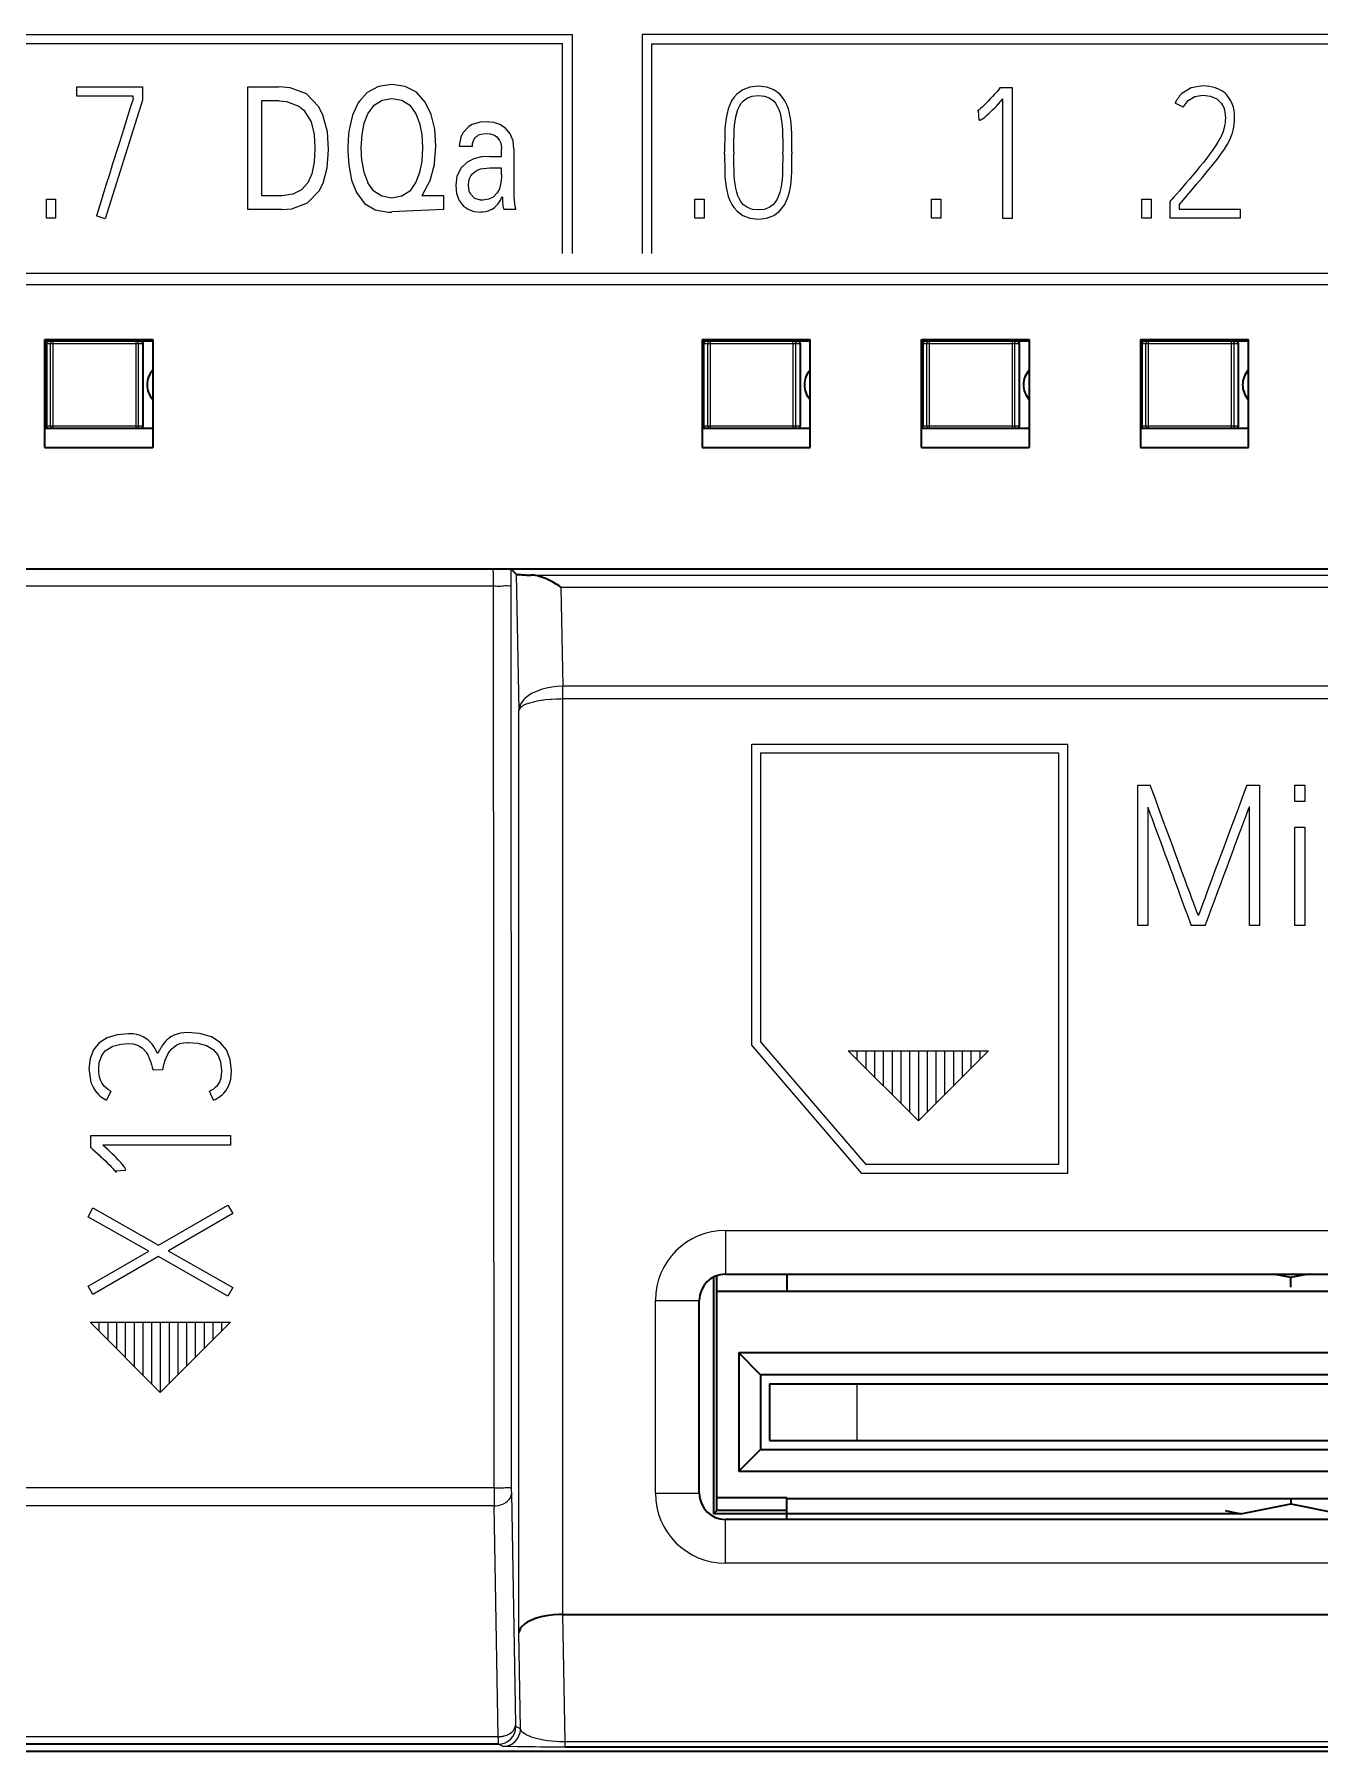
# Model space of a CAD drawing. Header units: millimetres. Extents: x -159 to 71007, y -220 to 29306.
# Drawn here: x 69094.6 to 69153, y 27949.7 to 28027.7 of the extents above; entities that cross this region are included whole.
import ezdxf

# ---------------------------------------------------------------- set-up
doc = ezdxf.new("R2010")
doc.units = ezdxf.units.MM
doc.layers.add('Layer 1', color=7, linetype='Continuous')

msp = doc.modelspace()

# ---------------------------------------------------------------- linework, layer by layer
at = {"layer": 'Layer 1', "color": 7, "lineweight": 9}
for points in [[(69022.74, 28027.716), (69119.03, 28027.716)], [(69118.592, 28027.28), (69023.178, 28027.28)], [(69118.592, 28017.769), (69118.592, 28027.278)], [(69119.03, 28027.716), (69119.03, 28017.769)], [(69177.917, 28027.716), (69122.212, 28027.716)], [(69122.212, 28027.716), (69122.212, 28017.769)], [(69122.65, 28027.28), (69177.479, 28027.28)], [(69122.65, 28017.769), (69122.65, 28027.278)], [(69127.186, 27981.813), (69127.186, 27995.488)], [(69127.186, 27995.487), (69141.511, 27995.487)], [(69141.511, 27995.487), (69141.511, 27975.99)], [(69127.584, 27995.091), (69141.113, 27995.091)], [(69127.584, 27995.091), (69127.584, 27981.961)], [(69141.113, 27995.091), (69141.113, 27976.391)], [(69132.176, 27975.991), (69127.186, 27981.813)], [(69127.584, 27981.96), (69132.359, 27976.389)], [(69131.562, 27981.562), (69137.93, 27981.562)], [(69134.746, 27978.379), (69131.562, 27981.562)], [(69131.961, 27981.562), (69131.961, 27981.165)], [(69132.359, 27981.562), (69132.359, 27980.765)], [(69132.756, 27981.562), (69132.756, 27980.368)], [(69133.154, 27981.562), (69133.154, 27979.97)], [(69133.553, 27981.562), (69133.553, 27979.572)], [(69133.951, 27981.562), (69133.951, 27979.175)], [(69134.348, 27981.562), (69134.348, 27978.776)], [(69134.746, 27981.562), (69134.746, 27978.379)], [(69137.93, 27981.562), (69134.746, 27978.379)], [(69135.145, 27981.562), (69135.145, 27978.776)], [(69135.541, 27981.562), (69135.541, 27979.175)], [(69135.94, 27981.562), (69135.94, 27979.572)], [(69136.337, 27981.562), (69136.337, 27979.97)], [(69136.737, 27981.562), (69136.737, 27980.368)], [(69137.133, 27981.562), (69137.133, 27980.765)], [(69137.532, 27981.562), (69137.532, 27981.165)], [(69141.511, 27975.991), (69132.176, 27975.991)], [(69141.113, 27976.389), (69132.359, 27976.389)], [(69097.145, 27969.227), (69103.51, 27969.227)], [(69100.329, 27966.044), (69097.145, 27969.227)], [(69097.544, 27969.227), (69097.544, 27968.83)], [(69097.942, 27969.227), (69097.942, 27968.432)], [(69098.339, 27969.227), (69098.339, 27968.033)], [(69098.737, 27969.227), (69098.737, 27967.635)], [(69099.136, 27969.227), (69099.136, 27967.238)], [(69099.532, 27969.227), (69099.532, 27966.84)], [(69099.931, 27969.227), (69099.931, 27966.441)], [(69100.329, 27969.227), (69100.329, 27966.044)], [(69103.512, 27969.227), (69100.33, 27966.044)], [(69100.728, 27969.227), (69100.728, 27966.441)], [(69101.124, 27969.227), (69101.124, 27966.84)], [(69101.523, 27969.227), (69101.523, 27967.238)], [(69101.92, 27969.227), (69101.92, 27967.635)], [(69102.318, 27969.227), (69102.318, 27968.033)], [(69102.715, 27969.227), (69102.715, 27968.432)], [(69103.114, 27969.227), (69103.114, 27968.83)]]:
    msp.add_lwpolyline(points, dxfattribs=at)
at = {"layer": 'Layer 1', "color": 7, "lineweight": 18}
for points in [[(69096.539, 28025.337), (69099.519, 28025.337)], [(69096.539, 28024.915), (69096.539, 28025.337)], [(69099.105, 28024.915), (69096.54, 28024.915)], [(69099.105, 28024.8), (69099.105, 28024.915)], [(69099.519, 28025.337), (69099.519, 28024.733)], [(69104.307, 28025.329), (69105.719, 28025.329)], [(69104.307, 28019.759), (69104.307, 28025.329)], [(69105.84, 28019.759), (69106.297, 28019.794), (69107.019, 28020.059), (69107.549, 28020.617), (69107.726, 28020.961), (69107.912, 28021.66), (69107.963, 28022.466), (69107.963, 28022.479), (69107.915, 28023.284), (69107.713, 28024.059), (69107.512, 28024.445), (69106.965, 28025.014), (69106.224, 28025.29), (69105.72, 28025.333)], [(69112.244, 28020.458), (69112.576, 28021.074), (69112.775, 28021.8), (69112.783, 28021.848), (69112.842, 28022.634), (69112.788, 28023.416), (69112.627, 28024.083), (69112.357, 28024.635), (69111.956, 28025.083), (69111.453, 28025.353), (69110.844, 28025.442), (69110.229, 28025.349), (69109.723, 28025.073), (69109.37, 28024.686)], [(69129.004, 28022.383), (69129.002, 28022.664), (69128.998, 28022.936), (69128.996, 28023.197), (69128.985, 28023.448), (69128.967, 28023.687), (69128.938, 28023.913), (69128.898, 28024.126), (69128.844, 28024.329), (69128.776, 28024.517), (69128.692, 28024.693), (69128.586, 28024.852), (69128.458, 28024.998), (69128.187, 28025.2), (69127.862, 28025.322), (69127.481, 28025.363), (69127.101, 28025.322), (69126.775, 28025.2), (69126.504, 28024.998), (69126.376, 28024.852), (69126.27, 28024.693), (69126.186, 28024.517), (69126.118, 28024.329), (69126.063, 28024.126), (69126.02, 28023.913), (69125.99, 28023.687), (69125.968, 28023.448), (69125.958, 28023.197), (69125.953, 28022.936), (69125.952, 28022.664), (69125.95, 28022.383)], [(69126.371, 28022.383), (69126.373, 28022.643), (69126.376, 28022.89), (69126.381, 28023.128), (69126.39, 28023.353), (69126.405, 28023.569), (69126.427, 28023.773), (69126.457, 28023.963), (69126.499, 28024.14), (69126.552, 28024.302), (69126.619, 28024.45), (69126.703, 28024.583), (69126.804, 28024.701), (69126.983, 28024.834), (69127.208, 28024.915), (69127.483, 28024.942), (69127.754, 28024.915), (69127.98, 28024.834), (69128.164, 28024.701), (69128.261, 28024.583), (69128.343, 28024.45), (69128.411, 28024.302), (69128.467, 28024.14), (69128.508, 28023.963), (69128.539, 28023.773), (69128.561, 28023.569), (69128.576, 28023.353), (69128.584, 28023.128), (69128.589, 28022.89), (69128.593, 28022.643), (69128.593, 28022.383)], [(69138.423, 28025.23), (69138.416, 28025.223), (69138.322, 28025.119), (69138.315, 28025.112), (69138.219, 28025.007), (69138.211, 28024.999), (69138.115, 28024.895), (69138.108, 28024.888), (69138.012, 28024.785), (69138.01, 28024.784), (69137.912, 28024.681), (69137.82, 28024.583), (69137.732, 28024.494), (69137.65, 28024.414), (69137.575, 28024.346), (69137.512, 28024.29), (69137.463, 28024.251), (69137.429, 28024.228)], [(69138.423, 28025.23), (69138.48, 28025.296)], [(69138.48, 28025.296), (69139.002, 28025.296)], [(69139.002, 28025.296), (69139.002, 28019.351)], [(69146.606, 28024.911), (69146.582, 28024.883), (69146.559, 28024.852), (69146.535, 28024.822), (69146.513, 28024.791), (69146.491, 28024.758), (69146.471, 28024.726), (69146.452, 28024.694), (69146.434, 28024.66), (69146.417, 28024.627), (69146.4, 28024.593)], [(69146.589, 28019.974), (69146.858, 28020.291), (69147.121, 28020.601), (69147.38, 28020.906), (69147.63, 28021.201), (69147.866, 28021.486), (69148.088, 28021.76), (69148.292, 28022.021), (69148.476, 28022.27), (69148.639, 28022.506), (69148.777, 28022.727), (69148.886, 28022.932), (69148.966, 28023.122), (69149.007, 28023.242), (69149.041, 28023.37), (69149.07, 28023.505), (69149.09, 28023.643), (69149.102, 28023.783), (69149.105, 28023.926), (69149.099, 28024.086), (69149.08, 28024.244), (69149.048, 28024.403), (69149.001, 28024.556), (69148.933, 28024.701), (69148.849, 28024.837), (69148.8, 28024.9), (69148.746, 28024.962), (69148.684, 28025.026), (69148.612, 28025.087), (69148.531, 28025.144), (69148.439, 28025.196), (69148.337, 28025.244), (69148.225, 28025.285), (69148.101, 28025.322), (69147.968, 28025.349), (69147.824, 28025.366), (69147.663, 28025.371), (69147.133, 28025.287), (69146.71, 28025.031), (69146.602, 28024.921)], [(69146.772, 28024.403), (69146.777, 28024.413), (69146.997, 28024.706), (69147.295, 28024.888), (69147.305, 28024.891), (69147.665, 28024.948), (69148.016, 28024.91), (69148.295, 28024.792), (69148.502, 28024.593), (69148.561, 28024.495), (69148.609, 28024.392), (69148.642, 28024.283), (69148.665, 28024.169), (69148.679, 28024.051), (69148.684, 28023.931), (69148.681, 28023.81), (69148.669, 28023.692), (69148.65, 28023.576), (69148.627, 28023.463), (69148.6, 28023.358), (69148.568, 28023.261), (69148.514, 28023.128), (69148.479, 28023.054)], [(69099.105, 28024.8), (69099.092, 28024.765), (69099.065, 28024.682), (69099.023, 28024.553), (69098.969, 28024.383), (69098.905, 28024.178), (69098.829, 28023.941), (69098.747, 28023.677), (69098.658, 28023.392), (69098.562, 28023.085), (69098.463, 28022.765), (69098.36, 28022.44), (69098.255, 28022.112), (69098.167, 28021.832), (69098.001, 28021.299), (69097.893, 28020.952), (69097.724, 28020.418), (69097.595, 28020.003), (69097.426, 28019.469)], [(69099.519, 28024.733), (69097.822, 28019.336)], [(69104.917, 28024.697), (69104.917, 28020.39)], [(69105.72, 28024.697), (69104.919, 28024.697)], [(69105.72, 28024.697), (69106.056, 28024.671), (69106.627, 28024.46), (69106.848, 28024.271), (69107.172, 28023.749), (69107.319, 28023.175), (69107.353, 28022.566), (69107.353, 28022.521), (69107.317, 28021.917), (69107.211, 28021.388), (69107.034, 28020.98), (69106.739, 28020.652), (69106.342, 28020.453), (69105.843, 28020.387)], [(69109.369, 28024.684), (69109.32, 28024.612), (69109.057, 28024.052), (69109.035, 28023.983), (69108.9, 28023.374), (69108.878, 28023.2), (69108.847, 28022.577), (69108.848, 28022.393), (69108.891, 28021.77), (69108.899, 28021.701), (69109.018, 28021.088), (69109.234, 28020.53), (69109.601, 28020.037), (69110.086, 28019.742), (69110.689, 28019.643), (69110.747, 28019.643), (69110.797, 28019.645), (69110.841, 28019.646)], [(69109.76, 28020.98), (69109.749, 28020.998), (69109.586, 28021.436), (69109.488, 28021.961), (69109.487, 28021.977), (69109.456, 28022.57), (69109.456, 28022.577), (69109.49, 28023.17), (69109.59, 28023.684), (69109.756, 28024.113), (69110.036, 28024.499), (69110.398, 28024.73), (69110.844, 28024.807), (69111.291, 28024.73), (69111.653, 28024.499), (69111.932, 28024.113)], [(69111.932, 28024.113), (69112.099, 28023.684), (69112.198, 28023.17), (69112.198, 28023.163), (69112.233, 28022.57), (69112.233, 28022.551), (69112.198, 28021.959), (69112.101, 28021.435), (69111.937, 28020.998), (69111.658, 28020.599), (69111.292, 28020.36), (69110.843, 28020.281), (69110.391, 28020.36), (69110.027, 28020.599), (69109.758, 28020.98)], [(69137.479, 28024.244), (69137.431, 28024.228)], [(69137.503, 28023.823), (69137.479, 28024.246)], [(69137.503, 28023.823), (69137.527, 28023.825), (69137.555, 28023.832), (69137.589, 28023.84), (69137.633, 28023.858), (69137.69, 28023.895), (69137.759, 28023.95), (69137.845, 28024.024), (69137.949, 28024.12), (69137.967, 28024.137), (69138.071, 28024.239), (69138.113, 28024.281), (69138.215, 28024.386), (69138.288, 28024.46), (69138.387, 28024.566), (69138.39, 28024.566), (69138.489, 28024.674), (69138.588, 28024.782)], [(69138.588, 28019.353), (69138.588, 28024.784)], [(69146.772, 28024.403), (69146.4, 28024.593)], [(69116.387, 28022.503), (69116.344, 28022.882), (69116.214, 28023.198), (69115.997, 28023.453), (69115.751, 28023.618), (69115.466, 28023.717), (69115.145, 28023.749), (69114.85, 28023.732), (69114.484, 28023.625), (69114.333, 28023.53), (69114.07, 28023.249), (69113.967, 28023.047), (69113.9, 28022.668)], [(69114.503, 28022.625), (69113.903, 28022.625)], [(69114.503, 28022.625), (69114.511, 28022.76), (69114.586, 28022.951), (69114.631, 28023.017), (69114.784, 28023.146), (69114.892, 28023.188), (69115.095, 28023.212), (69115.102, 28023.212), (69115.307, 28023.197), (69115.496, 28023.133), (69115.609, 28023.055), (69115.736, 28022.897), (69115.785, 28022.774), (69115.815, 28022.573)], [(69115.815, 28022.575), (69115.815, 28022.569), (69115.816, 28022.562), (69115.816, 28022.555), (69115.816, 28022.547), (69115.816, 28022.54), (69115.816, 28022.533), (69115.816, 28022.526), (69115.819, 28022.52), (69115.819, 28022.513), (69115.819, 28022.506)], [(69148.477, 28023.052), (69148.439, 28022.98), (69148.344, 28022.818), (69148.234, 28022.646), (69148.113, 28022.467), (69147.98, 28022.284), (69147.839, 28022.095), (69147.689, 28021.903), (69147.53, 28021.708), (69147.369, 28021.514), (69147.209, 28021.324), (69147.05, 28021.137), (69146.895, 28020.957), (69146.746, 28020.781), (69146.6, 28020.613), (69146.463, 28020.455), (69146.338, 28020.312), (69146.227, 28020.181)], [(69115.298, 28022.176), (69114.909, 28022.146), (69114.565, 28022.057), (69114.269, 28021.906), (69113.978, 28021.637), (69113.802, 28021.288), (69113.799, 28021.275), (69113.745, 28020.861), (69113.782, 28020.485), (69113.895, 28020.175), (69114.08, 28019.93), (69114.3, 28019.772), (69114.567, 28019.678), (69114.882, 28019.646)], [(69115.298, 28022.176), (69115.816, 28022.176)], [(69115.816, 28022.176), (69115.816, 28022.503)], [(69116.387, 28022.503), (69116.387, 28021.152)], [(69125.95, 28022.292), (69125.95, 28022.383)], [(69125.95, 28022.292), (69125.952, 28022.011), (69125.953, 28021.741), (69125.958, 28021.482), (69125.968, 28021.234), (69125.99, 28020.997), (69126.02, 28020.771), (69126.063, 28020.558), (69126.118, 28020.355), (69126.186, 28020.166), (69126.272, 28019.991), (69126.381, 28019.831), (69126.515, 28019.687), (69126.781, 28019.484), (69127.102, 28019.363), (69127.483, 28019.321), (69127.859, 28019.363), (69128.179, 28019.484), (69128.443, 28019.687), (69128.571, 28019.831), (69128.679, 28019.991), (69128.766, 28020.166), (69128.835, 28020.355), (69128.893, 28020.558), (69128.935, 28020.771), (69128.967, 28020.997), (69128.987, 28021.234), (69128.998, 28021.482), (69129.002, 28021.741), (69129.005, 28022.011), (69129.005, 28022.292)], [(69128.591, 28022.292), (69128.589, 28022.041), (69128.586, 28021.799), (69128.581, 28021.563), (69128.573, 28021.337), (69128.556, 28021.122), (69128.532, 28020.917), (69128.499, 28020.726), (69128.455, 28020.547), (69128.399, 28020.381), (69128.33, 28020.229), (69128.244, 28020.094), (69128.142, 28019.976), (69127.966, 28019.846), (69127.746, 28019.769), (69127.481, 28019.742), (69127.212, 28019.769), (69126.987, 28019.846), (69126.811, 28019.976), (69126.708, 28020.094), (69126.624, 28020.229), (69126.556, 28020.381), (69126.502, 28020.547), (69126.46, 28020.726), (69126.428, 28020.917), (69126.405, 28021.122), (69126.388, 28021.337), (69126.38, 28021.563), (69126.375, 28021.799), (69126.371, 28022.041), (69126.369, 28022.292)], [(69126.371, 28022.383), (69126.371, 28022.292)], [(69128.591, 28022.292), (69128.591, 28022.383)], [(69129.004, 28022.383), (69129.004, 28022.292)], [(69114.322, 28020.857), (69114.324, 28020.886), (69114.338, 28021.031), (69114.372, 28021.17), (69114.431, 28021.296), (69114.515, 28021.401), (69114.627, 28021.492), (69114.755, 28021.561), (69114.87, 28021.601), (69115.01, 28021.63), (69115.151, 28021.644), (69115.294, 28021.647)], [(69115.816, 28021.354), (69115.815, 28021.234), (69115.791, 28020.967), (69115.724, 28020.706), (69115.627, 28020.512), (69115.443, 28020.316), (69115.249, 28020.225), (69114.976, 28020.187), (69114.872, 28020.19), (69114.614, 28020.262), (69114.577, 28020.286), (69114.397, 28020.486), (69114.355, 28020.589), (69114.322, 28020.859)], [(69115.816, 28021.645), (69115.293, 28021.645)], [(69115.816, 28021.354), (69115.816, 28021.645)], [(69116.474, 28019.759), (69116.453, 28019.872), (69116.426, 28020.005), (69116.42, 28020.048), (69116.406, 28020.187), (69116.401, 28020.328), (69116.4, 28020.47), (69116.398, 28020.595), (69116.394, 28020.734), (69116.393, 28020.874), (69116.391, 28021.014), (69116.389, 28021.154)], [(69095.156, 28020.231), (69095.578, 28020.231)], [(69095.156, 28019.362), (69095.156, 28020.231)], [(69095.578, 28020.231), (69095.578, 28019.362)], [(69104.917, 28020.39), (69105.843, 28020.39)], [(69112.244, 28020.458), (69112.197, 28020.39)], [(69112.197, 28020.39), (69113.183, 28020.39)], [(69113.183, 28020.39), (69113.183, 28019.759)], [(69114.882, 28019.649), (69114.965, 28019.653), (69115.091, 28019.669), (69115.215, 28019.702), (69115.278, 28019.725), (69115.392, 28019.782), (69115.496, 28019.856), (69115.564, 28019.915), (69115.65, 28020.01), (69115.726, 28020.114), (69115.768, 28020.181), (69115.81, 28020.262), (69115.856, 28020.355)], [(69115.853, 28020.352), (69115.859, 28020.303), (69115.862, 28020.244), (69115.864, 28020.183), (69115.866, 28020.124), (69115.867, 28020.063), (69115.869, 28020.045), (69115.874, 28019.985), (69115.882, 28019.926), (69115.894, 28019.867), (69115.908, 28019.819), (69115.93, 28019.763)], [(69124.601, 28020.231), (69125.022, 28020.231)], [(69124.601, 28019.362), (69124.601, 28020.231)], [(69125.022, 28020.231), (69125.022, 28019.362)], [(69135.344, 28020.231), (69135.765, 28020.231)], [(69135.344, 28019.362), (69135.344, 28020.231)], [(69135.765, 28020.231), (69135.765, 28019.362)], [(69144.892, 28020.231), (69145.315, 28020.231)], [(69144.892, 28019.362), (69144.892, 28020.231)], [(69145.314, 28020.231), (69145.314, 28019.362)], [(69097.822, 28019.336), (69097.425, 28019.469)], [(69105.84, 28019.759), (69104.307, 28019.759)], [(69113.183, 28019.759), (69110.843, 28019.649)], [(69116.474, 28019.759), (69115.93, 28019.759)], [(69146.176, 28020.123), (69146.225, 28020.18)], [(69146.176, 28019.362), (69146.176, 28020.123)], [(69146.589, 28019.974), (69146.589, 28019.776)], [(69146.589, 28019.776), (69149.355, 28019.776)], [(69149.355, 28019.776), (69149.355, 28019.362)], [(69095.578, 28019.362), (69095.156, 28019.362)], [(69125.022, 28019.362), (69124.601, 28019.362)], [(69135.765, 28019.362), (69135.344, 28019.362)], [(69139.002, 28019.353), (69138.588, 28019.353)], [(69145.314, 28019.362), (69144.891, 28019.362)], [(69149.355, 28019.362), (69146.176, 28019.362)], [(69203.779, 28016.852), (69019.557, 28016.852)], [(69203.779, 28016.345), (69019.557, 28016.345)], [(69095.156, 28013.672), (69099.532, 28013.672)], [(69095.345, 28013.672), (69095.346, 28013.683), (69095.35, 28013.702), (69095.353, 28013.713), (69095.361, 28013.731), (69095.368, 28013.742), (69095.38, 28013.756), (69095.389, 28013.764), (69095.405, 28013.776), (69095.417, 28013.781), (69095.434, 28013.787), (69095.446, 28013.789), (69095.464, 28013.791)], [(69095.345, 28009.932), (69095.345, 28013.673)], [(69095.464, 28009.812), (69095.464, 28013.791)], [(69099.227, 28009.812), (69099.227, 28013.791)], [(69099.227, 28013.791), (69099.239, 28013.789), (69099.258, 28013.786), (69099.269, 28013.783), (69099.286, 28013.774), (69099.296, 28013.768), (69099.31, 28013.756), (69099.318, 28013.747), (69099.33, 28013.732), (69099.335, 28013.72), (69099.341, 28013.702), (69099.345, 28013.69), (69099.347, 28013.672)], [(69099.345, 28009.932), (69099.345, 28013.673)], [(69124.999, 28013.672), (69129.376, 28013.672)], [(69125.187, 28013.672), (69125.187, 28013.683), (69125.19, 28013.702), (69125.194, 28013.713), (69125.202, 28013.731), (69125.209, 28013.742), (69125.221, 28013.756), (69125.229, 28013.764), (69125.244, 28013.776), (69125.256, 28013.781), (69125.275, 28013.787), (69125.286, 28013.789), (69125.305, 28013.791)], [(69125.187, 28009.932), (69125.187, 28013.673)], [(69125.305, 28009.812), (69125.305, 28013.791)], [(69129.068, 28009.812), (69129.068, 28013.791)], [(69129.068, 28013.791), (69129.081, 28013.789), (69129.1, 28013.786), (69129.111, 28013.783), (69129.129, 28013.774), (69129.138, 28013.768), (69129.152, 28013.756), (69129.16, 28013.747), (69129.17, 28013.732), (69129.177, 28013.72), (69129.184, 28013.702), (69129.186, 28013.69), (69129.188, 28013.672)], [(69129.188, 28009.932), (69129.188, 28013.673)], [(69134.945, 28013.672), (69139.322, 28013.672)], [(69135.133, 28013.672), (69135.135, 28013.683), (69135.138, 28013.702), (69135.141, 28013.713), (69135.15, 28013.731), (69135.157, 28013.742), (69135.169, 28013.756), (69135.178, 28013.764), (69135.194, 28013.776), (69135.206, 28013.781), (69135.222, 28013.787), (69135.234, 28013.789), (69135.253, 28013.791)], [(69135.133, 28009.932), (69135.133, 28013.673)], [(69135.253, 28009.812), (69135.253, 28013.791)], [(69139.016, 28009.812), (69139.016, 28013.791)], [(69139.016, 28013.791), (69139.028, 28013.789), (69139.046, 28013.786), (69139.058, 28013.783), (69139.075, 28013.774), (69139.085, 28013.768), (69139.098, 28013.756), (69139.106, 28013.747), (69139.119, 28013.732), (69139.124, 28013.72), (69139.13, 28013.702), (69139.134, 28013.69), (69139.135, 28013.672)], [(69139.134, 28009.932), (69139.134, 28013.673)], [(69144.892, 28013.672), (69149.271, 28013.672)], [(69145.082, 28013.672), (69145.082, 28013.683), (69145.084, 28013.702), (69145.088, 28013.713), (69145.097, 28013.731), (69145.104, 28013.742), (69145.115, 28013.756), (69145.123, 28013.764), (69145.138, 28013.776), (69145.15, 28013.781), (69145.169, 28013.787), (69145.181, 28013.789), (69145.199, 28013.791)], [(69145.082, 28009.932), (69145.082, 28013.673)], [(69145.199, 28009.812), (69145.199, 28013.791)], [(69148.962, 28009.812), (69148.962, 28013.791)], [(69148.962, 28013.791), (69148.976, 28013.789), (69148.994, 28013.786), (69149.006, 28013.783), (69149.023, 28013.774), (69149.033, 28013.768), (69149.047, 28013.756), (69149.055, 28013.747), (69149.065, 28013.732), (69149.072, 28013.72), (69149.079, 28013.702), (69149.08, 28013.69), (69149.081, 28013.672)], [(69149.081, 28009.932), (69149.081, 28013.673)], [(69095.156, 28009.932), (69099.532, 28009.932)], [(69095.464, 28009.812), (69095.45, 28009.812), (69095.432, 28009.816), (69095.42, 28009.819), (69095.404, 28009.828), (69095.391, 28009.834), (69095.378, 28009.846), (69095.369, 28009.855), (69095.36, 28009.871), (69095.353, 28009.883), (69095.346, 28009.9), (69095.343, 28009.912), (69095.341, 28009.931)], [(69099.345, 28009.932), (69099.345, 28009.92), (69099.341, 28009.902), (69099.339, 28009.89), (69099.33, 28009.873), (69099.323, 28009.862), (69099.311, 28009.848), (69099.303, 28009.84), (69099.288, 28009.828), (69099.276, 28009.822), (69099.258, 28009.816), (69099.245, 28009.812), (69099.227, 28009.811)], [(69124.999, 28009.932), (69129.376, 28009.932)], [(69125.305, 28009.812), (69125.293, 28009.812), (69125.275, 28009.816), (69125.263, 28009.819), (69125.246, 28009.828), (69125.236, 28009.834), (69125.222, 28009.846), (69125.214, 28009.855), (69125.202, 28009.871), (69125.197, 28009.883), (69125.19, 28009.9), (69125.187, 28009.912), (69125.185, 28009.931)], [(69129.188, 28009.932), (69129.186, 28009.92), (69129.182, 28009.902), (69129.179, 28009.89), (69129.17, 28009.873), (69129.164, 28009.862), (69129.152, 28009.848), (69129.142, 28009.84), (69129.127, 28009.828), (69129.115, 28009.822), (69129.098, 28009.816), (69129.086, 28009.812), (69129.068, 28009.811)], [(69134.945, 28009.932), (69139.322, 28009.932)], [(69135.253, 28009.812), (69135.239, 28009.812), (69135.221, 28009.816), (69135.209, 28009.819), (69135.192, 28009.828), (69135.182, 28009.834), (69135.167, 28009.846), (69135.159, 28009.855), (69135.148, 28009.871), (69135.141, 28009.883), (69135.135, 28009.9), (69135.132, 28009.912), (69135.13, 28009.931)], [(69139.134, 28009.932), (69139.134, 28009.92), (69139.13, 28009.902), (69139.127, 28009.89), (69139.119, 28009.873), (69139.112, 28009.862), (69139.1, 28009.848), (69139.091, 28009.84), (69139.076, 28009.828), (69139.065, 28009.822), (69139.046, 28009.816), (69139.034, 28009.812), (69139.016, 28009.811)], [(69144.892, 28009.932), (69149.271, 28009.932)], [(69145.199, 28009.812), (69145.187, 28009.812), (69145.169, 28009.816), (69145.157, 28009.819), (69145.141, 28009.828), (69145.13, 28009.834), (69145.117, 28009.846), (69145.108, 28009.855), (69145.097, 28009.871), (69145.091, 28009.883), (69145.084, 28009.9), (69145.082, 28009.912), (69145.08, 28009.931)], [(69149.081, 28009.932), (69149.08, 28009.92), (69149.077, 28009.902), (69149.073, 28009.89), (69149.065, 28009.873), (69149.058, 28009.862), (69149.047, 28009.848), (69149.036, 28009.84), (69149.021, 28009.828), (69149.01, 28009.822), (69148.992, 28009.816), (69148.981, 28009.812), (69148.962, 28009.811)], [(69115.465, 28002.667), (69115.465, 28002.714), (69115.465, 28002.792), (69115.463, 28002.869), (69115.463, 28002.901), (69115.461, 28002.98), (69115.459, 28003.058), (69115.458, 28003.063), (69115.456, 28003.141), (69115.455, 28003.22), (69115.453, 28003.267), (69115.45, 28003.344), (69115.443, 28003.422), (69115.436, 28003.449)], [(69116.261, 28002.684), (69116.258, 28003.435)], [(69116.494, 28003.198), (69116.608, 27997.02)], [(69117.16, 28003.161), (69186.947, 28003.161)], [(69019.559, 28002.667), (69115.465, 28002.667)], [(69115.485, 27961.711), (69115.463, 28002.667)], [(69115.465, 28002.667), (69115.542, 28002.666), (69115.621, 28002.664), (69115.702, 28002.662), (69115.782, 28002.664), (69115.859, 28002.667), (69115.908, 28002.673), (69115.984, 28002.681), (69116.063, 28002.683), (69116.148, 28002.674), (69116.185, 28002.667), (69116.26, 28002.683)], [(69116.282, 27961.74), (69116.28, 27963.103), (69116.278, 27967.197), (69116.276, 27971.292), (69116.273, 27975.387), (69116.273, 27976.753), (69116.269, 27980.848), (69116.268, 27984.942), (69116.266, 27989.037), (69116.266, 27990.404), (69116.265, 27994.498), (69116.263, 27998.593), (69116.261, 28002.688)], [(69118.52, 28002.617), (69185.588, 28002.617)], [(69118.52, 28002.617), (69118.603, 27998.111)], [(69118.603, 27998.111), (69118.591, 27998.109), (69118.345, 27998.099), (69118.101, 27998.071), (69117.866, 27998.027), (69117.627, 27997.963), (69117.439, 27997.895), (69117.217, 27997.791), (69117.089, 27997.717), (69116.893, 27997.567), (69116.829, 27997.503), (69116.684, 27997.303), (69116.662, 27997.257), (69116.607, 27997.016)], [(69118.598, 27997.534), (69118.605, 27998.111)], [(69185.503, 27998.111), (69118.603, 27998.111)], [(69116.608, 27955.141), (69116.608, 27997.018)], [(69118.598, 27997.534), (69118.524, 27997.532), (69118.311, 27997.525), (69118.097, 27997.513), (69118.05, 27997.51), (69117.84, 27997.49), (69117.629, 27997.462), (69117.425, 27997.429), (69117.218, 27997.381), (69117.095, 27997.348), (69116.895, 27997.277), (69116.868, 27997.266), (69116.688, 27997.153), (69116.61, 27997.018)], [(69185.505, 27997.534), (69118.598, 27997.534)], [(69118.598, 27955.959), (69118.598, 27997.534)], [(69144.711, 27993.617), (69145.275, 27993.617)], [(69144.711, 27987.251), (69144.711, 27993.617)], [(69147.467, 27987.702), (69147.439, 27987.763), (69147.395, 27987.875), (69147.333, 27988.038), (69147.256, 27988.242), (69147.167, 27988.478), (69147.067, 27988.744), (69146.957, 27989.039), (69146.84, 27989.356), (69146.715, 27989.694), (69146.585, 27990.046), (69146.456, 27990.404), (69146.326, 27990.765), (69146.221, 27991.052), (69146.001, 27991.643), (69145.868, 27992.002), (69145.65, 27992.593), (69145.492, 27993.024), (69145.275, 27993.617)], [(69149.654, 27993.617), (69149.496, 27993.186), (69149.279, 27992.593), (69149.146, 27992.234), (69148.925, 27991.643), (69148.818, 27991.355), (69148.597, 27990.765), (69148.462, 27990.404), (69148.329, 27990.046), (69148.199, 27989.694), (69148.073, 27989.356), (69147.955, 27989.039), (69147.846, 27988.744), (69147.746, 27988.478), (69147.659, 27988.242), (69147.585, 27988.038), (69147.526, 27987.875), (69147.485, 27987.763), (69147.465, 27987.702)], [(69149.654, 27993.617), (69150.229, 27993.617)], [(69150.229, 27993.617), (69150.229, 27987.251)], [(69151.846, 27993.617), (69152.297, 27993.617)], [(69151.846, 27992.876), (69151.846, 27993.617)], [(69152.296, 27993.617), (69152.296, 27992.876)], [(69145.16, 27992.628), (69145.16, 27987.251)], [(69145.16, 27992.628), (69145.215, 27992.478), (69145.278, 27992.298), (69145.356, 27992.09), (69145.44, 27991.857), (69145.533, 27991.608), (69145.632, 27991.34), (69145.737, 27991.059), (69145.844, 27990.765), (69145.955, 27990.463), (69146.066, 27990.154), (69146.18, 27989.849), (69146.293, 27989.548), (69146.361, 27989.357), (69146.557, 27988.818), (69146.639, 27988.591), (69146.835, 27988.053), (69146.932, 27987.791), (69147.13, 27987.254)], [(69147.774, 27987.251), (69147.874, 27987.522), (69148.073, 27988.062), (69148.159, 27988.293), (69148.359, 27988.832), (69148.432, 27989.024), (69148.632, 27989.563), (69148.745, 27989.869), (69148.858, 27990.176), (69148.972, 27990.486), (69149.085, 27990.789), (69149.195, 27991.082), (69149.299, 27991.363), (69149.398, 27991.631), (69149.493, 27991.882), (69149.58, 27992.114), (69149.659, 27992.323), (69149.727, 27992.499), (69149.781, 27992.643)], [(69149.779, 27987.251), (69149.779, 27992.647)], [(69152.296, 27992.876), (69151.844, 27992.876)], [(69151.846, 27991.711), (69152.297, 27991.711)], [(69151.846, 27987.251), (69151.846, 27991.711)], [(69152.296, 27991.711), (69152.296, 27987.251)], [(69145.16, 27987.251), (69144.711, 27987.251)], [(69147.774, 27987.251), (69147.132, 27987.251)], [(69150.229, 27987.251), (69149.779, 27987.251)], [(69152.296, 27987.251), (69151.844, 27987.251)], [(69100.209, 27981.432), (69100.153, 27981.538), (69100.093, 27981.644), (69100.029, 27981.749), (69099.956, 27981.851), (69099.872, 27981.949), (69099.778, 27982.041), (69099.672, 27982.123), (69099.552, 27982.193), (69099.419, 27982.252), (69099.269, 27982.296), (69099.097, 27982.323), (69098.902, 27982.332), (69098.888, 27982.332), (69098.365, 27982.285), (69097.916, 27982.146), (69097.559, 27981.916), (69097.3, 27981.599), (69097.143, 27981.205), (69097.091, 27980.731), (69097.093, 27980.642), (69097.18, 27980.124), (69097.26, 27979.935)], [(69100.964, 27982.269), (69100.945, 27982.261), (69100.842, 27982.207), (69100.826, 27982.199), (69100.729, 27982.134), (69100.716, 27982.123), (69100.628, 27982.049), (69100.613, 27982.034), (69100.534, 27981.949), (69100.517, 27981.927), (69100.448, 27981.835), (69100.43, 27981.807), (69100.367, 27981.71), (69100.345, 27981.675), (69100.288, 27981.575), (69100.264, 27981.533), (69100.211, 27981.432)], [(69102.752, 27979.322), (69102.847, 27979.367), (69102.941, 27979.42), (69103.039, 27979.48), (69103.133, 27979.553), (69103.221, 27979.637), (69103.3, 27979.736), (69103.373, 27979.849), (69103.434, 27979.975), (69103.487, 27980.115), (69103.526, 27980.274), (69103.549, 27980.454), (69103.558, 27980.654), (69103.5, 27981.169), (69103.33, 27981.597), (69103.046, 27981.938), (69102.655, 27982.185), (69102.163, 27982.333), (69102.099, 27982.345), (69101.571, 27982.384), (69101.402, 27982.376), (69101.243, 27982.354), (69101.099, 27982.317), (69100.966, 27982.267)], [(69098.09, 27979.727), (69097.981, 27979.79), (69097.885, 27979.859), (69097.804, 27979.935), (69097.736, 27980.016), (69097.681, 27980.1), (69097.637, 27980.187), (69097.603, 27980.276), (69097.576, 27980.37), (69097.558, 27980.462), (69097.544, 27980.555), (69097.537, 27980.646), (69097.536, 27980.735), (69097.559, 27981.025), (69097.687, 27981.373), (69097.831, 27981.548), (69098.144, 27981.755), (69098.173, 27981.769), (69098.533, 27981.864), (69098.905, 27981.884), (69099.087, 27981.87), (69099.247, 27981.833), (69099.35, 27981.789)], [(69099.347, 27981.789), (69099.38, 27981.77), (69099.387, 27981.767), (69099.497, 27981.69), (69099.5, 27981.686), (69099.598, 27981.596), (69099.601, 27981.592), (69099.685, 27981.488), (69099.689, 27981.481), (69099.758, 27981.367), (69099.763, 27981.358), (69099.822, 27981.239), (69099.829, 27981.225), (69099.876, 27981.1), (69099.881, 27981.084), (69099.922, 27980.956), (69099.926, 27980.94), (69099.965, 27980.812), (69099.968, 27980.799), (69100.007, 27980.671)], [(69100.448, 27980.699), (69100.475, 27980.841), (69100.511, 27980.984), (69100.554, 27981.129), (69100.609, 27981.269), (69100.674, 27981.402), (69100.753, 27981.526), (69100.846, 27981.64), (69100.955, 27981.737), (69101.08, 27981.821), (69101.22, 27981.886), (69101.378, 27981.924), (69101.552, 27981.938), (69101.595, 27981.938), (69102.035, 27981.899), (69102.425, 27981.792), (69102.726, 27981.619), (69102.936, 27981.375), (69103.062, 27981.053), (69103.105, 27980.655), (69103.091, 27980.426), (69103.083, 27980.376)], [(69100.448, 27980.699), (69100.007, 27980.673)], [(69097.26, 27979.938), (69097.292, 27979.876), (69097.339, 27979.798), (69097.391, 27979.724), (69097.447, 27979.655), (69097.46, 27979.642), (69097.521, 27979.576), (69097.587, 27979.516), (69097.655, 27979.458), (69097.73, 27979.406), (69097.807, 27979.361), (69097.888, 27979.322)], [(69098.09, 27979.727), (69097.886, 27979.322)], [(69102.752, 27979.322), (69102.567, 27979.727)], [(69103.084, 27980.374), (69103.072, 27980.312), (69103.049, 27980.228), (69103.047, 27980.224), (69103.017, 27980.143), (69102.978, 27980.066), (69102.933, 27979.999), (69102.876, 27979.933), (69102.874, 27979.93), (69102.81, 27979.871), (69102.741, 27979.819), (69102.722, 27979.807), (69102.648, 27979.763), (69102.571, 27979.726)], [(69097.18, 27977.714), (69103.521, 27977.714)], [(69097.18, 27977.157), (69097.18, 27977.714)], [(69103.521, 27977.714), (69103.521, 27977.274)], [(69097.252, 27977.096), (69097.18, 27977.159)], [(69097.252, 27977.096), (69097.258, 27977.091), (69097.369, 27976.989), (69097.378, 27976.982), (69097.489, 27976.881), (69097.497, 27976.873), (69097.609, 27976.77), (69097.615, 27976.763), (69097.724, 27976.66), (69097.726, 27976.659), (69097.835, 27976.554), (69097.94, 27976.455), (69098.034, 27976.361), (69098.119, 27976.273), (69098.193, 27976.194), (69098.251, 27976.124), (69098.295, 27976.072), (69098.321, 27976.035)], [(69098.752, 27976.116), (69098.75, 27976.144), (69098.746, 27976.175), (69098.735, 27976.211), (69098.713, 27976.256), (69098.674, 27976.317), (69098.615, 27976.391), (69098.537, 27976.483), (69098.434, 27976.593), (69098.417, 27976.612), (69098.307, 27976.723), (69098.264, 27976.767), (69098.151, 27976.876), (69098.071, 27976.952), (69097.959, 27977.059), (69097.957, 27977.059), (69097.842, 27977.167), (69097.728, 27977.275)], [(69103.521, 27977.274), (69097.728, 27977.274)], [(69098.752, 27976.116), (69098.302, 27976.089)], [(69098.302, 27976.089), (69098.319, 27976.037)], [(69097.049, 27974.024), (69097.27, 27974.422)], [(69097.27, 27974.42), (69100.255, 27972.726)], [(69100.255, 27972.726), (69103.397, 27974.553)], [(69103.397, 27974.553), (69103.618, 27974.165)], [(69099.803, 27972.46), (69097.047, 27974.022)], [(69103.618, 27974.165), (69100.696, 27972.47)], [(69125.994, 27973.404), (69177.321, 27973.404)], [(69125.994, 27973.404), (69125.994, 27971.415)], [(69097.049, 27970.871), (69099.805, 27972.46)], [(69100.245, 27972.214), (69097.27, 27970.492)], [(69103.397, 27970.421), (69100.246, 27972.214)], [(69100.694, 27972.47), (69103.617, 27970.811)], [(69097.27, 27970.492), (69097.049, 27970.873)], [(69103.618, 27970.811), (69103.397, 27970.421)], [(69122.81, 27961.469), (69122.81, 27970.222)], [(69122.81, 27970.221), (69124.8, 27970.221)], [(69131.961, 27966.441), (69131.961, 27963.855)], [(69115.485, 27961.711), (69019.557, 27961.711)], [(69115.485, 27961.711), (69115.561, 27961.709), (69115.642, 27961.708), (69115.723, 27961.706), (69115.801, 27961.708), (69115.879, 27961.713), (69115.926, 27961.718), (69116, 27961.726), (69116.08, 27961.73), (69116.169, 27961.723), (69116.207, 27961.716), (69116.28, 27961.738)], [(69115.485, 27961.711), (69115.487, 27960.896)], [(69116.283, 27961.467), (69116.283, 27961.472), (69116.283, 27961.499), (69116.283, 27961.507), (69116.282, 27961.535), (69116.282, 27961.548), (69116.282, 27961.575), (69116.282, 27961.594), (69116.282, 27961.62), (69116.282, 27961.647), (69116.28, 27961.674), (69116.28, 27961.681), (69116.28, 27961.708), (69116.28, 27961.735)], [(69115.488, 27960.896), (69115.57, 27960.899), (69115.677, 27960.914), (69115.782, 27960.938), (69115.882, 27960.975), (69115.918, 27960.99), (69116.012, 27961.042), (69116.098, 27961.106), (69116.172, 27961.184), (69116.224, 27961.262), (69116.266, 27961.363), (69116.283, 27961.467)], [(69116.474, 27950.98), (69116.283, 27961.467)], [(69122.81, 27961.469), (69124.8, 27961.469)], [(69115.488, 27960.896), (69019.559, 27960.896)], [(69115.677, 27950.407), (69115.487, 27960.896)], [(69125.994, 27958.285), (69125.994, 27960.274)], [(69177.321, 27958.285), (69125.994, 27958.285)], [(69118.709, 27950.172), (69118.608, 27955.959)], [(69116.684, 27950.766), (69116.608, 27955.141)], [(69115.948, 27950.444), (69115.999, 27950.458), (69116.073, 27950.486), (69116.11, 27950.503), (69116.182, 27950.54), (69116.25, 27950.584), (69116.31, 27950.636), (69116.364, 27950.695), (69116.402, 27950.751), (69116.44, 27950.823), (69116.463, 27950.901), (69116.472, 27950.98)], [(69116.479, 27950.869), (69116.477, 27950.871), (69116.474, 27950.88), (69116.475, 27950.894), (69116.475, 27950.902), (69116.474, 27950.915), (69116.474, 27950.921), (69116.472, 27950.933), (69116.472, 27950.945), (69116.472, 27950.95), (69116.472, 27950.961), (69116.472, 27950.974), (69116.47, 27950.985)], [(69116.684, 27950.766), (69116.479, 27950.869)], [(69115.677, 27950.407), (69013.938, 27950.407)], [(69115.677, 27950.407), (69115.704, 27950.409), (69115.731, 27950.411), (69115.758, 27950.412), (69115.785, 27950.416), (69115.812, 27950.419), (69115.838, 27950.422), (69115.866, 27950.426), (69115.893, 27950.433), (69115.919, 27950.439), (69115.946, 27950.446)], [(69115.682, 27950.074), (69115.68, 27950.106), (69115.682, 27950.113), (69115.68, 27950.144), (69115.68, 27950.172), (69115.68, 27950.205), (69115.68, 27950.224), (69115.679, 27950.257), (69115.679, 27950.291), (69115.679, 27950.308), (69115.677, 27950.342), (69115.677, 27950.375), (69115.677, 27950.409)], [(69115.887, 27949.971), (69115.682, 27950.074)], [(69116.025, 27949.982), (69116.08, 27949.995), (69116.185, 27950.028), (69116.285, 27950.077), (69116.354, 27950.122), (69116.44, 27950.195), (69116.514, 27950.278), (69116.577, 27950.37), (69116.615, 27950.444), (69116.652, 27950.549), (69116.676, 27950.657), (69116.684, 27950.766)], [(69118.443, 27950.178), (69118.308, 27950.185), (69118.296, 27950.187), (69118.104, 27950.203), (69117.912, 27950.225), (69117.725, 27950.254), (69117.535, 27950.291), (69117.394, 27950.324), (69117.208, 27950.379), (69117.12, 27950.411), (69116.945, 27950.49), (69116.919, 27950.503), (69116.763, 27950.62), (69116.686, 27950.768)], [(69118.709, 27950.172), (69118.443, 27950.178)], [(69185.401, 27950.172), (69118.707, 27950.172)], [(69118.707, 27949.936), (69118.707, 27950.172)], [(69118.707, 27949.936), (69118.431, 27949.936), (69118.149, 27949.937), (69117.878, 27949.939), (69117.597, 27949.941), (69117.353, 27949.943), (69117.071, 27949.945), (69116.897, 27949.948), (69116.615, 27949.951), (69116.531, 27949.951), (69116.25, 27949.958), (69115.999, 27949.965), (69115.89, 27949.973)]]:
    msp.add_lwpolyline(points, dxfattribs=at)
at = {"layer": 'Layer 1', "color": 7, "lineweight": 35}
for points in [[(69095.093, 28013.853), (69099.994, 28013.853)], [(69095.093, 28008.953), (69095.093, 28013.853)], [(69095.093, 28013.791), (69099.994, 28013.791)], [(69095.156, 28013.672), (69095.156, 28013.683), (69095.159, 28013.702), (69095.162, 28013.713), (69095.171, 28013.731), (69095.178, 28013.742), (69095.19, 28013.756), (69095.199, 28013.764), (69095.215, 28013.776), (69095.227, 28013.781), (69095.245, 28013.787), (69095.257, 28013.789), (69095.276, 28013.791)], [(69095.156, 28013.672), (69095.156, 28009.931)], [(69099.414, 28013.791), (69099.426, 28013.789), (69099.444, 28013.786), (69099.456, 28013.783), (69099.473, 28013.774), (69099.484, 28013.768), (69099.498, 28013.756), (69099.506, 28013.747), (69099.519, 28013.731), (69099.524, 28013.719), (69099.53, 28013.702), (69099.534, 28013.69), (69099.535, 28013.672)], [(69099.532, 28013.672), (69099.532, 28009.931)], [(69099.994, 28013.853), (69099.994, 28008.953)], [(69124.934, 28013.853), (69129.834, 28013.853)], [(69124.934, 28013.853), (69124.934, 28008.953)], [(69124.936, 28013.791), (69129.834, 28013.791)], [(69124.999, 28013.672), (69125, 28013.683), (69125.003, 28013.702), (69125.007, 28013.713), (69125.015, 28013.731), (69125.022, 28013.742), (69125.033, 28013.756), (69125.042, 28013.764), (69125.059, 28013.776), (69125.07, 28013.781), (69125.088, 28013.787), (69125.101, 28013.789), (69125.12, 28013.791)], [(69124.999, 28013.672), (69124.999, 28009.931)], [(69129.255, 28013.791), (69129.268, 28013.789), (69129.287, 28013.786), (69129.299, 28013.783), (69129.315, 28013.774), (69129.325, 28013.768), (69129.339, 28013.756), (69129.347, 28013.747), (69129.358, 28013.731), (69129.364, 28013.719), (69129.371, 28013.702), (69129.374, 28013.69), (69129.376, 28013.672)], [(69129.374, 28013.672), (69129.374, 28009.931)], [(69129.836, 28008.953), (69129.836, 28013.853)], [(69134.882, 28013.853), (69139.782, 28013.853)], [(69134.882, 28008.953), (69134.882, 28013.853)], [(69134.882, 28013.791), (69139.782, 28013.791)], [(69134.945, 28013.672), (69134.945, 28013.683), (69134.948, 28013.702), (69134.952, 28013.713), (69134.96, 28013.731), (69134.967, 28013.742), (69134.978, 28013.756), (69134.989, 28013.764), (69135.004, 28013.776), (69135.015, 28013.781), (69135.034, 28013.787), (69135.046, 28013.789), (69135.064, 28013.791)], [(69134.945, 28013.672), (69134.945, 28009.931)], [(69139.203, 28013.791), (69139.215, 28013.789), (69139.233, 28013.786), (69139.245, 28013.783), (69139.262, 28013.774), (69139.274, 28013.768), (69139.287, 28013.756), (69139.296, 28013.747), (69139.307, 28013.731), (69139.312, 28013.719), (69139.319, 28013.702), (69139.321, 28013.69), (69139.322, 28013.672)], [(69139.322, 28013.672), (69139.322, 28009.931)], [(69139.782, 28013.853), (69139.782, 28008.953)], [(69144.83, 28013.853), (69149.731, 28013.853)], [(69144.83, 28013.853), (69144.83, 28008.953)], [(69144.83, 28013.791), (69149.728, 28013.791)], [(69144.892, 28013.672), (69144.894, 28013.683), (69144.898, 28013.702), (69144.901, 28013.713), (69144.91, 28013.731), (69144.916, 28013.742), (69144.928, 28013.756), (69144.936, 28013.764), (69144.953, 28013.776), (69144.965, 28013.781), (69144.982, 28013.787), (69144.995, 28013.789), (69145.014, 28013.791)], [(69144.892, 28013.672), (69144.892, 28009.931)], [(69149.149, 28013.791), (69149.162, 28013.789), (69149.181, 28013.786), (69149.193, 28013.783), (69149.21, 28013.774), (69149.22, 28013.768), (69149.234, 28013.756), (69149.242, 28013.747), (69149.252, 28013.731), (69149.258, 28013.719), (69149.265, 28013.702), (69149.269, 28013.69), (69149.271, 28013.672)], [(69149.269, 28013.672), (69149.269, 28009.931)], [(69149.731, 28008.953), (69149.731, 28013.853)], [(69099.99, 28009.812), (69095.099, 28009.812)], [(69095.276, 28009.812), (69095.264, 28009.812), (69095.245, 28009.816), (69095.233, 28009.819), (69095.217, 28009.826), (69095.206, 28009.833), (69095.191, 28009.844), (69095.183, 28009.853), (69095.173, 28009.87), (69095.166, 28009.881), (69095.159, 28009.899), (69095.156, 28009.91), (69095.154, 28009.929)], [(69099.532, 28009.932), (69099.532, 28009.92), (69099.528, 28009.902), (69099.525, 28009.89), (69099.517, 28009.873), (69099.51, 28009.862), (69099.498, 28009.848), (69099.49, 28009.84), (69099.473, 28009.828), (69099.461, 28009.822), (69099.444, 28009.816), (69099.431, 28009.812), (69099.413, 28009.811)], [(69129.83, 28009.812), (69124.938, 28009.812)], [(69125.118, 28009.812), (69125.106, 28009.812), (69125.088, 28009.816), (69125.076, 28009.819), (69125.059, 28009.826), (69125.047, 28009.833), (69125.033, 28009.844), (69125.025, 28009.853), (69125.014, 28009.87), (69125.008, 28009.881), (69125.002, 28009.899), (69125, 28009.91), (69124.999, 28009.929)], [(69129.374, 28009.932), (69129.373, 28009.92), (69129.369, 28009.902), (69129.366, 28009.89), (69129.358, 28009.873), (69129.351, 28009.862), (69129.337, 28009.848), (69129.329, 28009.84), (69129.314, 28009.828), (69129.302, 28009.822), (69129.284, 28009.816), (69129.272, 28009.812), (69129.253, 28009.811)], [(69139.779, 28009.812), (69134.887, 28009.812)], [(69135.066, 28009.812), (69135.052, 28009.812), (69135.034, 28009.816), (69135.022, 28009.819), (69135.005, 28009.826), (69134.995, 28009.833), (69134.98, 28009.844), (69134.972, 28009.853), (69134.961, 28009.87), (69134.955, 28009.881), (69134.948, 28009.899), (69134.945, 28009.91), (69134.943, 28009.929)], [(69139.322, 28009.932), (69139.321, 28009.92), (69139.318, 28009.902), (69139.314, 28009.89), (69139.305, 28009.873), (69139.299, 28009.862), (69139.287, 28009.848), (69139.278, 28009.84), (69139.262, 28009.828), (69139.25, 28009.822), (69139.233, 28009.816), (69139.22, 28009.812), (69139.201, 28009.811)], [(69149.725, 28009.812), (69144.832, 28009.812)], [(69145.012, 28009.812), (69145.001, 28009.812), (69144.982, 28009.816), (69144.97, 28009.819), (69144.953, 28009.826), (69144.942, 28009.833), (69144.928, 28009.844), (69144.92, 28009.853), (69144.907, 28009.87), (69144.903, 28009.881), (69144.896, 28009.899), (69144.894, 28009.91), (69144.892, 28009.929)], [(69149.269, 28009.932), (69149.267, 28009.92), (69149.264, 28009.902), (69149.26, 28009.89), (69149.252, 28009.873), (69149.245, 28009.862), (69149.232, 28009.848), (69149.223, 28009.84), (69149.208, 28009.828), (69149.197, 28009.822), (69149.177, 28009.816), (69149.166, 28009.812), (69149.147, 28009.811)], [(69095.093, 28008.953), (69099.994, 28008.953)], [(69124.934, 28008.953), (69129.834, 28008.953)], [(69134.882, 28008.953), (69139.782, 28008.953)], [(69144.83, 28008.953), (69149.731, 28008.953)], [(69019.559, 28003.446), (69203.78, 28003.446)], [(69116.256, 28003.435), (69116.494, 28003.198)], [(69116.494, 28003.198), (69116.518, 28003.185), (69116.588, 28003.183), (69116.622, 28003.185), (69116.689, 28003.183), (69116.755, 28003.176), (69116.819, 28003.169), (69116.825, 28003.169), (69116.891, 28003.166), (69116.959, 28003.163), (69117.026, 28003.161), (69117.093, 28003.159), (69117.16, 28003.158)], [(69118.52, 28002.617), (69118.433, 28002.676), (69118.306, 28002.755), (69118.178, 28002.829), (69118.049, 28002.898), (69118.001, 28002.921), (69117.866, 28002.984), (69117.729, 28003.039), (69117.589, 28003.087), (69117.455, 28003.122), (69117.309, 28003.149), (69117.16, 28003.161)], [(69125.455, 27960.534), (69125.455, 27971.286)], [(69125.595, 27960.674), (69125.595, 27971.344)], [(69125.994, 27971.415), (69177.321, 27971.415)], [(69128.778, 27971.415), (69128.778, 27970.62)], [(69151.656, 27971.257), (69150.868, 27971.415)], [(69152.445, 27971.415), (69151.656, 27971.257)], [(69151.656, 27970.819), (69151.656, 27971.257)], [(69177.718, 27970.62), (69125.595, 27970.62)], [(69124.798, 27961.469), (69124.798, 27970.222)], [(69173.261, 27967.834), (69126.589, 27967.834)], [(69126.59, 27967.834), (69127.584, 27966.84)], [(69126.59, 27967.834), (69126.59, 27962.463)], [(69172.267, 27966.84), (69127.584, 27966.84)], [(69127.584, 27966.84), (69127.584, 27963.458)], [(69127.981, 27966.441), (69171.868, 27966.441)], [(69127.981, 27966.441), (69127.981, 27963.855)], [(69126.59, 27962.463), (69127.584, 27963.456)], [(69127.584, 27963.458), (69172.267, 27963.458)], [(69127.981, 27963.855), (69171.868, 27963.855)], [(69126.59, 27962.463), (69173.263, 27962.463)], [(69125.595, 27961.27), (69128.776, 27961.27)], [(69177.718, 27961.209), (69128.776, 27961.209)], [(69128.778, 27960.274), (69128.778, 27961.268)], [(69149.395, 27960.534), (69151.657, 27960.987)], [(69151.656, 27961.209), (69151.656, 27960.986)], [(69151.656, 27960.987), (69153.918, 27960.534)], [(69125.595, 27960.674), (69125.455, 27960.534)], [(69149.395, 27960.534), (69125.456, 27960.534)], [(69128.778, 27960.674), (69125.596, 27960.674)], [(69177.321, 27960.274), (69125.994, 27960.274)], [(69148.672, 27960.674), (69149.393, 27960.534)], [(69118.608, 27955.959), (69118.424, 27955.956), (69118.195, 27955.94), (69117.968, 27955.914), (69117.855, 27955.895), (69117.629, 27955.849), (69117.409, 27955.789), (69117.4, 27955.786), (69117.184, 27955.706), (69116.979, 27955.605), (69116.876, 27955.538), (69116.707, 27955.38), (69116.689, 27955.356), (69116.61, 27955.141)], [(69118.598, 27955.959), (69185.502, 27955.959)], [(69115.682, 27950.074), (69013.931, 27950.074)], [(69194.628, 27949.73), (69013.589, 27949.73)], [(69185.401, 27949.936), (69118.707, 27949.936)]]:
    msp.add_lwpolyline(points, dxfattribs=at)
for points, knots in [([(69099.987, 28012.467), (69099.987, 28012.467), (69099.987, 28012.467), (69099.987, 28012.467), (69099.822, 28012.285), (69099.731, 28012.048), (69099.731, 28011.802), (69099.731, 28011.556), (69099.822, 28011.32), (69099.985, 28011.138)], [0, 0, 0, 0, 1, 1, 1, 2, 2, 2, 3, 3, 3, 3]), ([(69129.829, 28012.467), (69129.829, 28012.467), (69129.829, 28012.467), (69129.829, 28012.467), (69129.664, 28012.285), (69129.573, 28012.048), (69129.573, 28011.802), (69129.573, 28011.556), (69129.664, 28011.32), (69129.828, 28011.138)], [0, 0, 0, 0, 1, 1, 1, 2, 2, 2, 3, 3, 3, 3]), ([(69139.775, 28012.467), (69139.775, 28012.467), (69139.775, 28012.467), (69139.775, 28012.467), (69139.61, 28012.285), (69139.52, 28012.048), (69139.52, 28011.802), (69139.52, 28011.556), (69139.61, 28011.32), (69139.774, 28011.138)], [0, 0, 0, 0, 1, 1, 1, 2, 2, 2, 3, 3, 3, 3]), ([(69149.724, 28012.467), (69149.724, 28012.467), (69149.724, 28012.467), (69149.724, 28012.467), (69149.558, 28012.285), (69149.467, 28012.048), (69149.467, 28011.802), (69149.467, 28011.556), (69149.558, 28011.32), (69149.722, 28011.138)], [0, 0, 0, 0, 1, 1, 1, 2, 2, 2, 3, 3, 3, 3]), ([(69125.994, 27971.415), (69125.994, 27971.415), (69125.994, 27971.415), (69125.994, 27971.415), (69125.335, 27971.415), (69124.8, 27970.881), (69124.8, 27970.221)], [0, 0, 0, 0, 1, 1, 1, 2, 2, 2, 2]), ([(69124.798, 27961.469), (69124.798, 27961.469), (69124.8, 27961.469), (69124.8, 27961.469), (69124.8, 27960.81), (69125.334, 27960.274), (69125.994, 27960.274)], [0, 0, 0, 0, 1, 1, 1, 2, 2, 2, 2])]:
    msp.add_open_spline(points, degree=3, knots=knots, dxfattribs=at)
at = {"layer": 'Layer 1', "color": 7, "lineweight": 18}
for points in [[(69125.994, 27973.404), (69125.994, 27973.404), (69125.994, 27973.404), (69125.994, 27973.404), (69124.235, 27973.404), (69122.81, 27971.979), (69122.81, 27970.221)], [(69122.81, 27961.469), (69122.81, 27961.469), (69122.81, 27961.469), (69122.81, 27961.469), (69122.81, 27959.71), (69124.235, 27958.285), (69125.994, 27958.285)], [(69115.682, 27950.074), (69115.682, 27950.074), (69115.682, 27950.074), (69115.682, 27950.074), (69116.121, 27950.074), (69116.477, 27950.431), (69116.477, 27950.869)], [(69115.887, 27949.971), (69115.887, 27949.971), (69115.889, 27949.971), (69115.889, 27949.971), (69115.934, 27949.971), (69115.982, 27949.976), (69116.027, 27949.982)]]:
    msp.add_open_spline(points, degree=3, knots=[0, 0, 0, 0, 1, 1, 1, 2, 2, 2, 2], dxfattribs=at)

doc.saveas('drawing.dxf')
